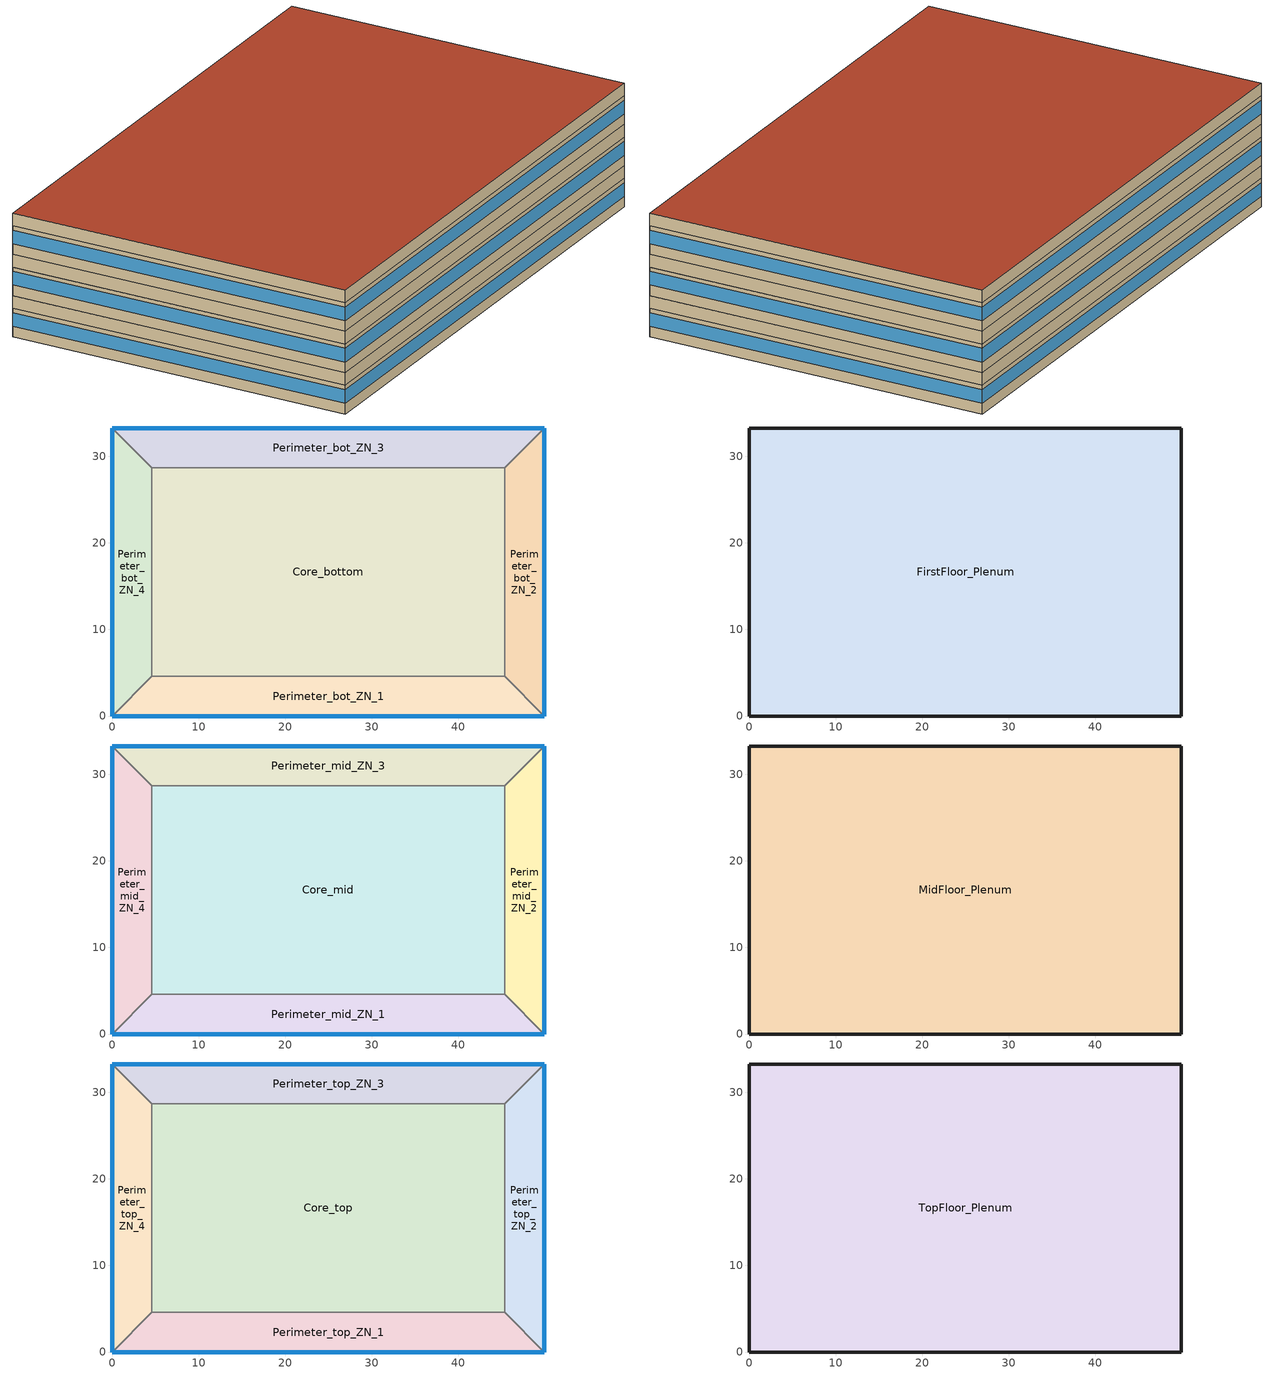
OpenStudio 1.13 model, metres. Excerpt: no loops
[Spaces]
Core_bottom
 floor ground: 45.34,28.7 45.34,4.57 4.57,4.57 4.57,28.7 z0
 wall to Perimeter_bot_ZN_1: 4.57,4.57 45.34,4.57 z0:2.74
 wall to Perimeter_bot_ZN_2: 45.34,4.57 45.34,28.7 z0:2.74
 wall to Perimeter_bot_ZN_4: 4.57,28.7 4.57,4.57 z0:2.74
 wall to Perimeter_bot_ZN_3: 45.34,28.7 4.57,28.7 z0:2.74
Perimeter_bot_ZN_2
 floor ground: 49.91,33.27 49.91,0 45.34,4.57 45.34,28.7 z0
 wall outside: 49.91,0 49.91,33.27 z0:2.74
 wall to Perimeter_bot_ZN_1: 45.34,4.57 49.91,0 z0:2.74
 wall to Perimeter_bot_ZN_3: 49.91,33.27 45.34,28.7 z0:2.74
 window: 49.91,0 49.91,33.27 z1.02:2.33
Perimeter_bot_ZN_3
 floor ground: 49.91,33.27 45.34,28.7 4.57,28.7 0,33.27 z0
 wall outside: 49.91,33.27 0,33.27 z0:2.74
 wall to Perimeter_bot_ZN_4: 0,33.27 4.57,28.7 z0:2.74
 window: 49.91,33.27 0,33.27 z1.02:2.33
Perimeter_bot_ZN_1
 floor ground: 45.34,4.57 49.91,0 0,0 4.57,4.57 z0
 wall outside: 0,0 49.91,0 z0:2.74
 wall to Perimeter_bot_ZN_4: 4.57,4.57 0,0 z0:2.74
 window: 0,0 49.91,0 z1.02:2.33
Perimeter_bot_ZN_4
 floor ground: 0,33.27 4.57,28.7 4.57,4.57 0,0 z0
 wall outside: 0,33.27 0,0 z0:2.74
 window: 0,33.27 0,0 z1.02:2.33
FirstFloor_Plenum
 floor to Perimeter_bot_ZN_3: 49.91,33.27 45.34,28.7 4.57,28.7 0,33.27 z2.74
 floor to Perimeter_bot_ZN_1: 45.34,4.57 49.91,0 0,0 4.57,4.57 z2.74
 floor to Core_bottom: 45.34,28.7 45.34,4.57 4.57,4.57 4.57,28.7 z2.74
 floor to Perimeter_bot_ZN_4: 0,33.27 4.57,28.7 4.57,4.57 0,0 z2.74
 floor to Perimeter_bot_ZN_2: 49.91,33.27 49.91,0 45.34,4.57 45.34,28.7 z2.74
 wall outside: 0,33.27 0,0 49.91,0 49.91,33.27 0,33.27 z2.74:3.96
Perimeter_mid_ZN_4
 floor to FirstFloor_Plenum: 0,33.27 4.57,28.7 4.57,4.57 0,0 z3.96
 wall outside: 0,33.27 0,0 z3.96:6.71
 wall to Perimeter_mid_ZN_3: 4.57,28.7 0,33.27 z3.96:6.71
 wall to Core_mid: 4.57,4.57 4.57,28.7 z3.96:6.71
 wall to Perimeter_mid_ZN_1: 0,0 4.57,4.57 z3.96:6.71
 window: 0,33.27 0,0 z4.98:6.29
Perimeter_mid_ZN_1
 floor to FirstFloor_Plenum: 45.34,4.57 49.91,0 0,0 4.57,4.57 z3.96
 wall outside: 0,0 49.91,0 z3.96:6.71
 wall to Core_mid: 45.34,4.57 4.57,4.57 z3.96:6.71
 wall to Perimeter_mid_ZN_2: 49.91,0 45.34,4.57 z3.96:6.71
 window: 0,0 49.91,0 z4.98:6.29
Perimeter_mid_ZN_2
 floor to FirstFloor_Plenum: 49.91,33.27 49.91,0 45.34,4.57 45.34,28.7 z3.96
 wall outside: 49.91,0 49.91,33.27 z3.96:6.71
 wall to Perimeter_mid_ZN_3: 49.91,33.27 45.34,28.7 z3.96:6.71
 wall to Core_mid: 45.34,28.7 45.34,4.57 z3.96:6.71
 window: 49.91,0 49.91,33.27 z4.98:6.29
Core_mid
 floor to FirstFloor_Plenum: 45.34,28.7 45.34,4.57 4.57,4.57 4.57,28.7 z3.96
 wall to Perimeter_mid_ZN_3: 45.34,28.7 4.57,28.7 z3.96:6.71
Perimeter_mid_ZN_3
 floor to FirstFloor_Plenum: 49.91,33.27 45.34,28.7 4.57,28.7 0,33.27 z3.96
 wall outside: 49.91,33.27 0,33.27 z3.96:6.71
 window: 49.91,33.27 0,33.27 z4.98:6.29
MidFloor_Plenum
 floor to Perimeter_mid_ZN_3: 49.91,33.27 45.34,28.7 4.57,28.7 0,33.27 z6.71
 floor to Perimeter_mid_ZN_4: 0,33.27 4.57,28.7 4.57,4.57 0,0 z6.71
 floor to Core_mid: 45.34,28.7 45.34,4.57 4.57,4.57 4.57,28.7 z6.71
 floor to Perimeter_mid_ZN_2: 49.91,33.27 49.91,0 45.34,4.57 45.34,28.7 z6.71
 floor to Perimeter_mid_ZN_1: 45.34,4.57 49.91,0 0,0 4.57,4.57 z6.71
 wall outside: 0,33.27 0,0 49.91,0 49.91,33.27 0,33.27 z6.71:7.92
Perimeter_top_ZN_3
 floor to MidFloor_Plenum: 49.91,33.27 45.34,28.7 4.57,28.7 0,33.27 z7.92
 wall outside: 49.91,33.27 0,33.27 z7.92:10.67
 wall to Perimeter_top_ZN_4: 0,33.27 4.57,28.7 z7.92:10.67
 wall to Core_top: 4.57,28.7 45.34,28.7 z7.92:10.67
 wall to Perimeter_top_ZN_2: 45.34,28.7 49.91,33.27 z7.92:10.67
 window: 49.91,33.27 0,33.27 z8.95:10.25
Perimeter_top_ZN_4
 floor to MidFloor_Plenum: 0,33.27 4.57,28.7 4.57,4.57 0,0 z7.92
 wall outside: 0,33.27 0,0 z7.92:10.67
 wall to Perimeter_top_ZN_1: 0,0 4.57,4.57 z7.92:10.67
 wall to Core_top: 4.57,4.57 4.57,28.7 z7.92:10.67
 window: 0,33.27 0,0 z8.95:10.25
Core_top
 floor to MidFloor_Plenum: 45.34,28.7 45.34,4.57 4.57,4.57 4.57,28.7 z7.92
 wall to Perimeter_top_ZN_1: 4.57,4.57 45.34,4.57 z7.92:10.67
 wall to Perimeter_top_ZN_2: 45.34,4.57 45.34,28.7 z7.92:10.67
Perimeter_top_ZN_2
 floor to MidFloor_Plenum: 49.91,33.27 49.91,0 45.34,4.57 45.34,28.7 z7.92
 wall outside: 49.91,0 49.91,33.27 z7.92:10.67
 wall to Perimeter_top_ZN_1: 45.34,4.57 49.91,0 z7.92:10.67
 window: 49.91,0 49.91,33.27 z8.95:10.25
Perimeter_top_ZN_1
 floor to MidFloor_Plenum: 45.34,4.57 49.91,0 0,0 4.57,4.57 z7.92
 wall outside: 0,0 49.91,0 z7.92:10.67
 window: 0,0 49.91,0 z8.95:10.25
TopFloor_Plenum
 floor to Perimeter_top_ZN_4: 0,33.27 4.57,28.7 4.57,4.57 0,0 z10.67
 floor to Perimeter_top_ZN_2: 49.91,33.27 49.91,0 45.34,4.57 45.34,28.7 z10.67
 floor to Core_top: 45.34,28.7 45.34,4.57 4.57,4.57 4.57,28.7 z10.67
 floor to Perimeter_top_ZN_3: 49.91,33.27 45.34,28.7 4.57,28.7 0,33.27 z10.67
 floor to Perimeter_top_ZN_1: 45.34,4.57 49.91,0 0,0 4.57,4.57 z10.67
 wall outside: 0,33.27 0,0 49.91,0 49.91,33.27 0,33.27 z10.67:11.89
 roof outside: 49.91,0 49.91,33.27 0,33.27 0,0 z11.89
[Site]
Vancouver Int'l_BC_CAN: Latitude {deg}=49.18; Longitude {deg}=-123.17; Time Zone {hr}=-8; Elevation {m}=2; Terrain=City
[Building]
NECB 2011-MediumOffice-NECB HDD Method-CAN_BC_Vancouver.718920_CWEC.epw created: 2016-11-24 16:47:40 +0000: North Axis {deg}=0; Default Construction Set=NECB 2011 - Office - NECB HDD Method; Standards Building Type=MediumOffice
[ClimateZones]
Climate Zone Institution Name 1=ASHRAE; Climate Zone Document Name 1=ANSI/ASHRAE Standard 169; Climate Zone Document Year 1=2006; Climate Zone Institution Name 2=CEC; Climate Zone Document Name 2=California Climate Zone Descriptions; Climate Zone Document Year 2=1995
[Site:GroundTemperature:BuildingSurface]
19.527, 19.502, 19.536, 19.598, 20.002, 21.64, 22.225, 22.375, 21.449, 20.121, 19.802, 19.633
[Site:WaterMainsTemperature]
Calculation Method=Correlation; Annual Average Outdoor Air Temperature {C}=9.71667; Maximum Difference In Monthly Average Outdoor Air Temperatures {deltaC}=13.9
[SizingPeriod:DesignDay] Barometric Pressure {Pa}=101301; Sky Clearness=0; Rain Indicator=0; Snow Indicator=0; Day of Month=21; Daylight Saving Time Indicator=0; Humidity Indicating Type=Wetbulb; Dry-Bulb Temperature Range Modifier Type=DefaultMultipliers
Name | Maximum Dry-Bulb Temperature {C} | Daily Dry-Bulb Temperature Range {deltaC} | Humidity Indicating Conditions at Maximum Dry-Bulb | Wind Speed {m/s} | Wind Direction {deg} | Month | Day Type | Solar Model Indicator | ASHRAE Taub | ASHRAE Taud
Vancouver Int'l Ann Clg .4% Condns DB=>MWB | 25 | 7.6 | 18.2 | 3.6 | 300 | 8 | SummerDesignDay | ASHRAETau | 0.371 | 2.445
Vancouver Int'l Ann Htg 99.6% Condns DB | -7 | 0 | -7 | 2.9 | 100 | 12 | WinterDesignDay | ASHRAEClearSky
[Material:NoMass] Thermal Absorptance=0.9; Solar Absorptance=0.7
Name | Roughness | Thermal Resistance {m2-K/W} | Visible Absorptance
CP02 CARPET PAD | VeryRough | 0.21648 | 0.8
Typical Insulation R-13.06 | Smooth | 2.2993 | 0.7
Typical Carpet Pad | Smooth | 0.21648 | 0.8
Typical Insulation R-10.11 | Smooth | 1.78074 | 0.7
Typical Insulation R-19.63 | Smooth | 3.4567 | 0.7
Typical Insulation R-0.58 | Smooth | 0.101875 | 0.7
Typical Insulation R-1.15 | Smooth | 0.202527 | 0.7
[Material]
Name | Roughness | Thickness {m} | Conductivity {W/m-K} | Density {kg/m3} | Specific Heat {J/kg-K} | Thermal Absorptance | Solar Absorptance | Visible Absorptance
100mm Normalweight concrete floor | MediumSmooth | 0.1016 | 2.31 | 2322 | 832
G01 13mm gypsum board | Smooth | 0.0127 | 0.16 | 800 | 1090 | 0.9 | 0.7 | 0.5
4 in. Normalweight Concrete Floor | MediumRough | 0.1016 | 2.31 | 2322 | 832 | 0.9 | 0.7 | 0.7
1IN Stucco | Smooth | 0.0253 | 0.6918 | 1858 | 837 | 0.9 | 0.7 | 0.92
8IN CONCRETE HW RefBldg | Rough | 0.2032 | 1.311 | 2240 | 836.8 | 0.9 | 0.7 | 0.7
1/2IN Gypsum | Smooth | 0.0127 | 0.16 | 784.9 | 830 | 0.9 | 0.4 | 0.4
Metal Roof Surface; F08 Metal surface | Smooth | 0.0008 | 45.28 | 7824 | 500 | 0.9 | 0.7 | 0.7
6 in. Normalweight Concrete Floor | MediumRough | 0.1524 | 2.31 | 2322 | 832 | 0.9 | 0.7 | 0.7
G05 25mm wood | MediumSmooth | 0.0254 | 0.15 | 608 | 1630 | 0.9 | 0.5 | 0.5
[Construction]
Typical Insulated Exterior Mass Floor R-15.63: Typical Insulation R-13.06, 4 in. Normalweight Concrete Floor, Typical Carpet Pad
Typical Insulated Exterior Mass Wall R-12.5: 1IN Stucco, 8IN CONCRETE HW RefBldg, Typical Insulation R-10.11, 1/2IN Gypsum
Typical Insulated Metal Building Roof R-20.41: Metal Roof Surface, Typical Insulation R-19.63
Typical Interior Floor: 100mm Normalweight concrete floor, CP02 CARPET PAD
Typical Interior Wall: G01 13mm gypsum board, G01 13mm gypsum board
Typical Interior Ceiling: CP02 CARPET PAD, 100mm Normalweight concrete floor
Typical Insulated Carpeted 6in Slab Floor: 6 in. Normalweight Concrete Floor, Typical Carpet Pad
U 0.55 SHGC 0.31 Dbl Ref-D Tint 6mm/6mm Air: REF D TINT 6MM, AIR 6MM, CLEAR 6MM
Typical Insulated Metal Door R-1.43: F08 Metal surface, Typical Insulation R-0.58
U 0.35 SHGC 0.35 Dbl LoE (e2-.1) Tint 6mm/13mm Air: LoE TINT 6MM, AIR 13MM, CLEAR 6MM
Typical Overhead Door R-2.0: Typical Insulation R-1.15
U 0.48 SHGC 0.40 Dbl Ref-D Clr 6mm/13mm: REF D CLEAR 6MM, AIR 13MM, CLEAR 6MM
Typical Interior Window: Clear 3mm
Typical Interior Door; Typical Interior Partition: G05 25mm wood
[DefaultConstructionSet]
NECB 2011 - Office - NECB HDD Method: Default Exterior Surface Constructions=Default Surface Constructions 1; Default Interior Surface Constructions=Default Surface Constructions 2; Default Ground Contact Surface Constructions=Default Surface Constructions 3; Default Exterior SubSurface Constructions=Default Sub Surface Constructions 1; Default Interior SubSurface Constructions=Default Sub Surface Constructions 2; Interior Partition Construction=Typical Interior Partition
[DefaultSurfaceConstructions]
Name | Floor Construction | Wall Construction | Roof Ceiling Construction
Default Surface Constructions 1 | Typical Insulated Exterior Mass Floor R-15.63 | Typical Insulated Exterior Mass Wall R-12.5 | Typical Insulated Metal Building Roof R-20.41
Default Surface Constructions 2 | Typical Interior Floor | Typical Interior Wall | Typical Interior Ceiling
Default Surface Constructions 3 | Typical Insulated Carpeted 6in Slab Floor | Typical Insulated Carpeted 6in Slab Floor | Typical Insulated Carpeted 6in Slab Floor
[DefaultSubSurfaceConstructions]
Name | Fixed Window Construction | Operable Window Construction | Door Construction | Glass Door Construction | Overhead Door Construction | Skylight Construction | Tubular Daylight Dome Construction | Tubular Daylight Diffuser Construction
Default Sub Surface Constructions 1 | U 0.55 SHGC 0.31 Dbl Ref-D Tint 6mm/6mm Air | U 0.55 SHGC 0.31 Dbl Ref-D Tint 6mm/6mm Air | Typical Insulated Metal Door R-1.43 | U 0.35 SHGC 0.35 Dbl LoE (e2-.1) Tint 6mm/13mm Air | Typical Overhead Door R-2.0 | U 0.48 SHGC 0.40 Dbl Ref-D Clr 6mm/13mm | Typical Interior Window | Typical Interior Window
Default Sub Surface Constructions 2 | Typical Interior Window | Typical Interior Window | Typical Interior Door
[WindowMaterial:Glazing] Optical Data Type=SpectralAverage; Infrared Transmittance at Normal Incidence=0; Front Side Infrared Hemispherical Emissivity=0.84; Conductivity {W/m-K}=0.9; Dirt Correction Factor for Solar and Visible Transmittance=1; Solar Diffusing=No
Name | Thickness {m} | Solar Transmittance at Normal Incidence | Front Side Solar Reflectance at Normal Incidence | Back Side Solar Reflectance at Normal Incidence | Visible Transmittance at Normal Incidence | Front Side Visible Reflectance at Normal Incidence | Back Side Visible Reflectance at Normal Incidence | Back Side Infrared Hemispherical Emissivity
REF D TINT 6MM | 0.006 | 0.3 | 0.14 | 0.36 | 0.25 | 0.18 | 0.45 | 0.82
CLEAR 6MM | 0.006 | 0.775 | 0.071 | 0.071 | 0.881 | 0.08 | 0.08 | 0.84
LoE TINT 6MM | 0.006 | 0.36 | 0.093 | 0.2 | 0.5 | 0.035 | 0.054 | 0.1
REF D CLEAR 6MM | 0.006 | 0.429 | 0.308 | 0.379 | 0.334 | 0.453 | 0.505 | 0.82
Clear 3mm | 0.003 | 0.837 | 0.075 | 0.075 | 0.898 | 0.081 | 0.081 | 0.84
[WindowMaterial:Gas] Gas Type=Air
Name | Thickness {m}
AIR 6MM | 0.0063
AIR 13MM | 0.0127
[Space]
Name | Space Type | Building Story | Thermal Zone | Part of Total Floor Area
Perimeter_mid_ZN_4 | Space Function Office - open plan | Building Story 3 | Sys-6 Flr-6 Sch-A HPlcmt-west | Yes
Core_bottom | Space Function Office - open plan | Building Story 1 | Sys-6 Flr-4 Sch-A HPlcmt-core | Yes
FirstFloor_Plenum | Space Function - undefined - | Building Story 2 |  | No
TopFloor_Plenum | Space Function - undefined - | Building Story 6 |  | No
Perimeter_top_ZN_3 | Space Function Office - open plan | Building Story 5 | Sys-6 Flr-3 Sch-A HPlcmt-north | Yes
Perimeter_bot_ZN_2 | Space Function Office - open plan | Building Story 1 | Sys-6 Flr-4 Sch-A HPlcmt-east | Yes
MidFloor_Plenum | Space Function - undefined - | Building Story 4 |  | No
Perimeter_mid_ZN_1 | Space Function Office - open plan | Building Story 3 | Sys-6 Flr-6 Sch-A HPlcmt-south | Yes
Perimeter_bot_ZN_1 | Space Function Office - open plan | Building Story 1 | Sys-6 Flr-4 Sch-A HPlcmt-south | Yes
Perimeter_bot_ZN_3 | Space Function Office - open plan | Building Story 1 | Sys-6 Flr-4 Sch-A HPlcmt-north | Yes
Perimeter_mid_ZN_2 | Space Function Office - open plan | Building Story 3 | Sys-6 Flr-6 Sch-A HPlcmt-east | Yes
Perimeter_top_ZN_4 | Space Function Office - open plan | Building Story 5 | Sys-6 Flr-3 Sch-A HPlcmt-west | Yes
Perimeter_bot_ZN_4 | Space Function Office - open plan | Building Story 1 | Sys-6 Flr-4 Sch-A HPlcmt-west | Yes
Core_top | Space Function Office - open plan | Building Story 5 | Sys-6 Flr-3 Sch-A HPlcmt-core | Yes
Perimeter_top_ZN_2 | Space Function Office - open plan | Building Story 5 | Sys-6 Flr-3 Sch-A HPlcmt-east | Yes
Perimeter_top_ZN_1 | Space Function Office - open plan | Building Story 5 | Sys-6 Flr-3 Sch-A HPlcmt-south | Yes
Core_mid | Space Function Office - open plan | Building Story 3 | Sys-6 Flr-6 Sch-A HPlcmt-core | Yes
Perimeter_mid_ZN_3 | Space Function Office - open plan | Building Story 3 | Sys-6 Flr-6 Sch-A HPlcmt-north | Yes
[SpaceType] Standards Building Type=Space Function
Name | Default Schedule Set | Design Specification Outdoor Air Object | Standards Space Type
Space Function - undefined - | Space Function - undefined - Schedule Set | Space Function - undefined - Ventilation | - undefined -
Space Function Office - open plan | Space Function Office - open plan Schedule Set | Space Function Office - open plan Ventilation | Office - open plan
[DesignSpecification:OutdoorAir]
Name | Outdoor Air Flow per Person {m3/s-person} | Outdoor Air Flow per Floor Area {m3/s-m2} | Outdoor Air Flow Air Changes per Hour {1/hr} | Outdoor Air Method
Space Function - undefined - Ventilation | 0 | 0 | 0
Space Function Office - open plan Ventilation |  | 0.0004318 |  | Sum
[DefaultScheduleSet] Infiltration Schedule=Always On
Name | Number of People Schedule | People Activity Level Schedule | Lighting Schedule | Electric Equipment Schedule
Space Function - undefined - Schedule Set
Space Function Office - open plan Schedule Set | NECB-A-Occupancy | NECB-Activity | NECB-A-Lighting | NECB-A-Electric-Equipment
[ThermostatSetpoint:DualSetpoint] Heating Setpoint Temperature Schedule=NECB-A-Thermostat Setpoint-Heating; Cooling Setpoint Temperature Schedule=NECB-A-Thermostat Setpoint-Cooling
Space Function Office - open plan Thermostat 16; Space Function Office - open plan Thermostat 17; Space Function Office - open plan Thermostat 18; Space Function Office - open plan Thermostat 19; Space Function Office - open plan Thermostat 20; Space Function Office - open plan Thermostat 21; Space Function Office - open plan Thermostat 22; Space Function Office - open plan Thermostat 23; Space Function Office - open plan Thermostat 24; Space Function Office - open plan Thermostat 25; Space Function Office - open plan Thermostat 26; Space Function Office - open plan Thermostat 27; Space Function Office - open plan Thermostat 28; Space Function Office - open plan Thermostat 29; Space Function Office - open plan Thermostat 30
[People:Definition]
Space Function Office - open plan People Definition: Number of People Calculation Method=People/Area; People per Space Floor Area {person/m2}=0.0500522; Fraction Radiant=0.3
[People]
Space Function Office - open plan People: People Definition=Space Function Office - open plan People Definition; Space or SpaceType=Space Function Office - open plan; Work Efficiency Schedule=Work Efficiency Schedule; Clothing Insulation Schedule=Clothing Schedule; Air Velocity Schedule=Air Velocity Schedule
[Lights:Definition]
Space Function Office - open plan Lights Definition: Design Level Calculation Method=Watts/Area; Watts per Space Floor Area {W/m2}=10.9999; Fraction Radiant=0.5; Fraction Visible=0.2
[Lights]
Space Function Office - open plan Lights: Lights Definition=Space Function Office - open plan Lights Definition; Space or SpaceType=Space Function Office - open plan
[ElectricEquipment:Definition]
Space Function Office - open plan Elec Equip Definition: Design Level Calculation Method=Watts/Area; Watts per Space Floor Area {W/m2}=7.49994; Fraction Radiant=0.5
[ElectricEquipment]
Space Function Office - open plan Elec Equip: Electric Equipment Definition=Space Function Office - open plan Elec Equip Definition; Space or SpaceType=Space Function Office - open plan
[SpaceInfiltration:DesignFlowRate] Schedule=Always On Discrete; Design Flow Rate Calculation Method=Flow/ExteriorArea; Flow per Exterior Surface Area {m3/s-m2}=0.00025; Constant Term Coefficient=0; Temperature Term Coefficient=0; Velocity Term Coefficient=0.224; Velocity Squared Term Coefficient=0
Name | Space or SpaceType
FirstFloor_Plenum Infiltration | FirstFloor_Plenum
MidFloor_Plenum Infiltration | MidFloor_Plenum
Perimeter_bot_ZN_1 Infiltration | Perimeter_bot_ZN_1
Perimeter_bot_ZN_2 Infiltration | Perimeter_bot_ZN_2
Perimeter_bot_ZN_3 Infiltration | Perimeter_bot_ZN_3
Perimeter_bot_ZN_4 Infiltration | Perimeter_bot_ZN_4
Perimeter_mid_ZN_1 Infiltration | Perimeter_mid_ZN_1
Perimeter_mid_ZN_2 Infiltration | Perimeter_mid_ZN_2
Perimeter_mid_ZN_3 Infiltration | Perimeter_mid_ZN_3
Perimeter_mid_ZN_4 Infiltration | Perimeter_mid_ZN_4
Perimeter_top_ZN_1 Infiltration | Perimeter_top_ZN_1
Perimeter_top_ZN_2 Infiltration | Perimeter_top_ZN_2
Perimeter_top_ZN_3 Infiltration | Perimeter_top_ZN_3
Perimeter_top_ZN_4 Infiltration | Perimeter_top_ZN_4
TopFloor_Plenum Infiltration | TopFloor_Plenum
[BuildingStory]
Name | Nominal Z Coordinate {m}
Building Story 1 | 0
Building Story 2 | 2.7432
Building Story 3 | 3.9624
Building Story 4 | 6.7056
Building Story 5 | 7.9248
Building Story 6 | 10.668
[ThermalZone] Use Ideal Air Loads=No
Name | Thermostat
Sys-6 Flr-3 Sch-A HPlcmt-north | Space Function Office - open plan Thermostat 16
Sys-6 Flr-3 Sch-A HPlcmt-east | Space Function Office - open plan Thermostat 17
Sys-6 Flr-3 Sch-A HPlcmt-west | Space Function Office - open plan Thermostat 18
Sys-6 Flr-3 Sch-A HPlcmt-south | Space Function Office - open plan Thermostat 19
Sys-6 Flr-3 Sch-A HPlcmt-core | Space Function Office - open plan Thermostat 20
Sys-6 Flr-4 Sch-A HPlcmt-north | Space Function Office - open plan Thermostat 21
Sys-6 Flr-4 Sch-A HPlcmt-east | Space Function Office - open plan Thermostat 22
Sys-6 Flr-4 Sch-A HPlcmt-west | Space Function Office - open plan Thermostat 23
Sys-6 Flr-4 Sch-A HPlcmt-south | Space Function Office - open plan Thermostat 24
Sys-6 Flr-4 Sch-A HPlcmt-core | Space Function Office - open plan Thermostat 25
Sys-6 Flr-6 Sch-A HPlcmt-north | Space Function Office - open plan Thermostat 26
Sys-6 Flr-6 Sch-A HPlcmt-east | Space Function Office - open plan Thermostat 27
Sys-6 Flr-6 Sch-A HPlcmt-west | Space Function Office - open plan Thermostat 28
Sys-6 Flr-6 Sch-A HPlcmt-south | Space Function Office - open plan Thermostat 29
Sys-6 Flr-6 Sch-A HPlcmt-core | Space Function Office - open plan Thermostat 30
[Schedule:Ruleset]
Always On: Default Day Schedule=Always On Default
Clothing Schedule: Default Day Schedule=Clothing Schedule Default Winter Clothes
Air Velocity Schedule: Default Day Schedule=Air Velocity Schedule Default
Work Efficiency Schedule: Default Day Schedule=Work Efficiency Schedule Default
NECB-A-Occupancy: Default Day Schedule=NECB-A-Occupancy Default
NECB-Activity: Default Day Schedule=NECB-Activity Default; Summer Design Day Schedule=NECB-Activity Summer Design Day; Winter Design Day Schedule=NECB-Activity Winter Design Day
NECB-A-Lighting: Default Day Schedule=NECB-A-Lighting Default
NECB-A-Electric-Equipment: Default Day Schedule=NECB-A-Electric-Equipment Default
NECB-A-Thermostat Setpoint-Heating: Default Day Schedule=NECB-A-Thermostat Setpoint-Heating Default
NECB-A-Thermostat Setpoint-Cooling: Default Day Schedule=NECB-A-Thermostat Setpoint-Cooling Default
[Schedule:Day]
Always On Default; Clothing Schedule Default Winter Clothes: 24, 0, 1
Clothing Schedule Summer Clothes: 24, 0, 0.5
Air Velocity Schedule Default; NECB-A-Electric-Equipment Sat Day; NECB-A-Electric-Equipment Sun|Hol Day: 24, 0, 0.2
Work Efficiency Schedule Default; NECB-A-Occupancy Sat Day; NECB-A-Occupancy Sun|Hol Day: 24, 0, 0
NECB-A-Occupancy Default; NECB-A-Occupancy Default|Wkdy Day: 7, 0, 0, 8, 0, 0.1, 9, 0, 0.7, 12, 0, 0.9, 14, 0, 0.5, 17, 0, 0.9, 18, 0, 0.7, 19, 0, 0.3, 23, 0, 0.1, 24, 0, 0
NECB-Activity Default; NECB-Activity Winter Design Day; NECB-Activity Summer Design Day: 24, 0, 130
NECB-A-Lighting Default; NECB-A-Lighting Default|Wkdy Day: 7, 0, 0.05, 8, 0, 0.3, 9, 0, 0.8, 17, 0, 0.9, 18, 0, 0.8, 19, 0, 0.5, 21, 0, 0.3, 23, 0, 0.1, 24, 0, 0.05
NECB-A-Lighting Sat Day; NECB-A-Lighting Sun|Hol Day: 24, 0, 0.05
NECB-A-Electric-Equipment Default; NECB-A-Electric-Equipment Default|Wkdy Day: 7, 0, 0.2, 8, 0, 0.3, 9, 0, 0.8, 18, 0, 0.9, 19, 0, 0.5, 21, 0, 0.3, 24, 0, 0.2
NECB-A-Thermostat Setpoint-Heating Default; NECB-A-Thermostat Setpoint-Heating Default|Wkdy Day: 6, 0, 18, 7, 0, 20, 21, 0, 22, 24, 0, 18
NECB-A-Thermostat Setpoint-Heating Sat Day; NECB-A-Thermostat Setpoint-Heating Sun|Hol Day: 24, 0, 18
NECB-A-Thermostat Setpoint-Cooling Default; NECB-A-Thermostat Setpoint-Cooling Default|Wkdy Day: 6, 0, 35, 21, 0, 24, 24, 0, 35
NECB-A-Thermostat Setpoint-Cooling Sat Day; NECB-A-Thermostat Setpoint-Cooling Sun|Hol Day: 24, 0, 35
[Schedule:Rule] Date Specification Type=DateRange; Start Day=1
Name | Schedule Ruleset | Rule Order | Day Schedule | Start Month | End Month | End Day | Apply Monday | Apply Tuesday | Apply Wednesday | Apply Thursday | Apply Friday | Apply Saturday | Apply Sunday
Schedule Rule 1 | Clothing Schedule | 0 | Clothing Schedule Summer Clothes | 5 | 9 | 30
Schedule Rule 2 | NECB-A-Occupancy | 2 | NECB-A-Occupancy Default|Wkdy Day | 1 | 12 | 31 | Yes | Yes | Yes | Yes | Yes
Schedule Rule 3 | NECB-A-Occupancy | 1 | NECB-A-Occupancy Sat Day | 1 | 12 | 31 |  |  |  |  |  | Yes
Schedule Rule 4 | NECB-A-Occupancy | 0 | NECB-A-Occupancy Sun|Hol Day | 1 | 12 | 31 |  |  |  |  |  |  | Yes
Schedule Rule 5 | NECB-A-Lighting | 2 | NECB-A-Lighting Default|Wkdy Day | 1 | 12 | 31 | Yes | Yes | Yes | Yes | Yes
Schedule Rule 6 | NECB-A-Lighting | 1 | NECB-A-Lighting Sat Day | 1 | 12 | 31 |  |  |  |  |  | Yes
Schedule Rule 7 | NECB-A-Lighting | 0 | NECB-A-Lighting Sun|Hol Day | 1 | 12 | 31 |  |  |  |  |  |  | Yes
Schedule Rule 8 | NECB-A-Electric-Equipment | 2 | NECB-A-Electric-Equipment Default|Wkdy Day | 1 | 12 | 31 | Yes | Yes | Yes | Yes | Yes
Schedule Rule 9 | NECB-A-Electric-Equipment | 1 | NECB-A-Electric-Equipment Sat Day | 1 | 12 | 31 |  |  |  |  |  | Yes
Schedule Rule 10 | NECB-A-Electric-Equipment | 0 | NECB-A-Electric-Equipment Sun|Hol Day | 1 | 12 | 31 |  |  |  |  |  |  | Yes
Schedule Rule 11 | NECB-A-Thermostat Setpoint-Heating | 2 | NECB-A-Thermostat Setpoint-Heating Default|Wkdy Day | 1 | 12 | 31 | Yes | Yes | Yes | Yes | Yes
Schedule Rule 12 | NECB-A-Thermostat Setpoint-Heating | 1 | NECB-A-Thermostat Setpoint-Heating Sat Day | 1 | 12 | 31 |  |  |  |  |  | Yes
Schedule Rule 13 | NECB-A-Thermostat Setpoint-Heating | 0 | NECB-A-Thermostat Setpoint-Heating Sun|Hol Day | 1 | 12 | 31 |  |  |  |  |  |  | Yes
Schedule Rule 14 | NECB-A-Thermostat Setpoint-Cooling | 2 | NECB-A-Thermostat Setpoint-Cooling Default|Wkdy Day | 1 | 12 | 31 | Yes | Yes | Yes | Yes | Yes
Schedule Rule 15 | NECB-A-Thermostat Setpoint-Cooling | 1 | NECB-A-Thermostat Setpoint-Cooling Sat Day | 1 | 12 | 31 |  |  |  |  |  | Yes
Schedule Rule 16 | NECB-A-Thermostat Setpoint-Cooling | 0 | NECB-A-Thermostat Setpoint-Cooling Sun|Hol Day | 1 | 12 | 31 |  |  |  |  |  |  | Yes
[Schedule:Constant]
Always On Discrete: Value=1
